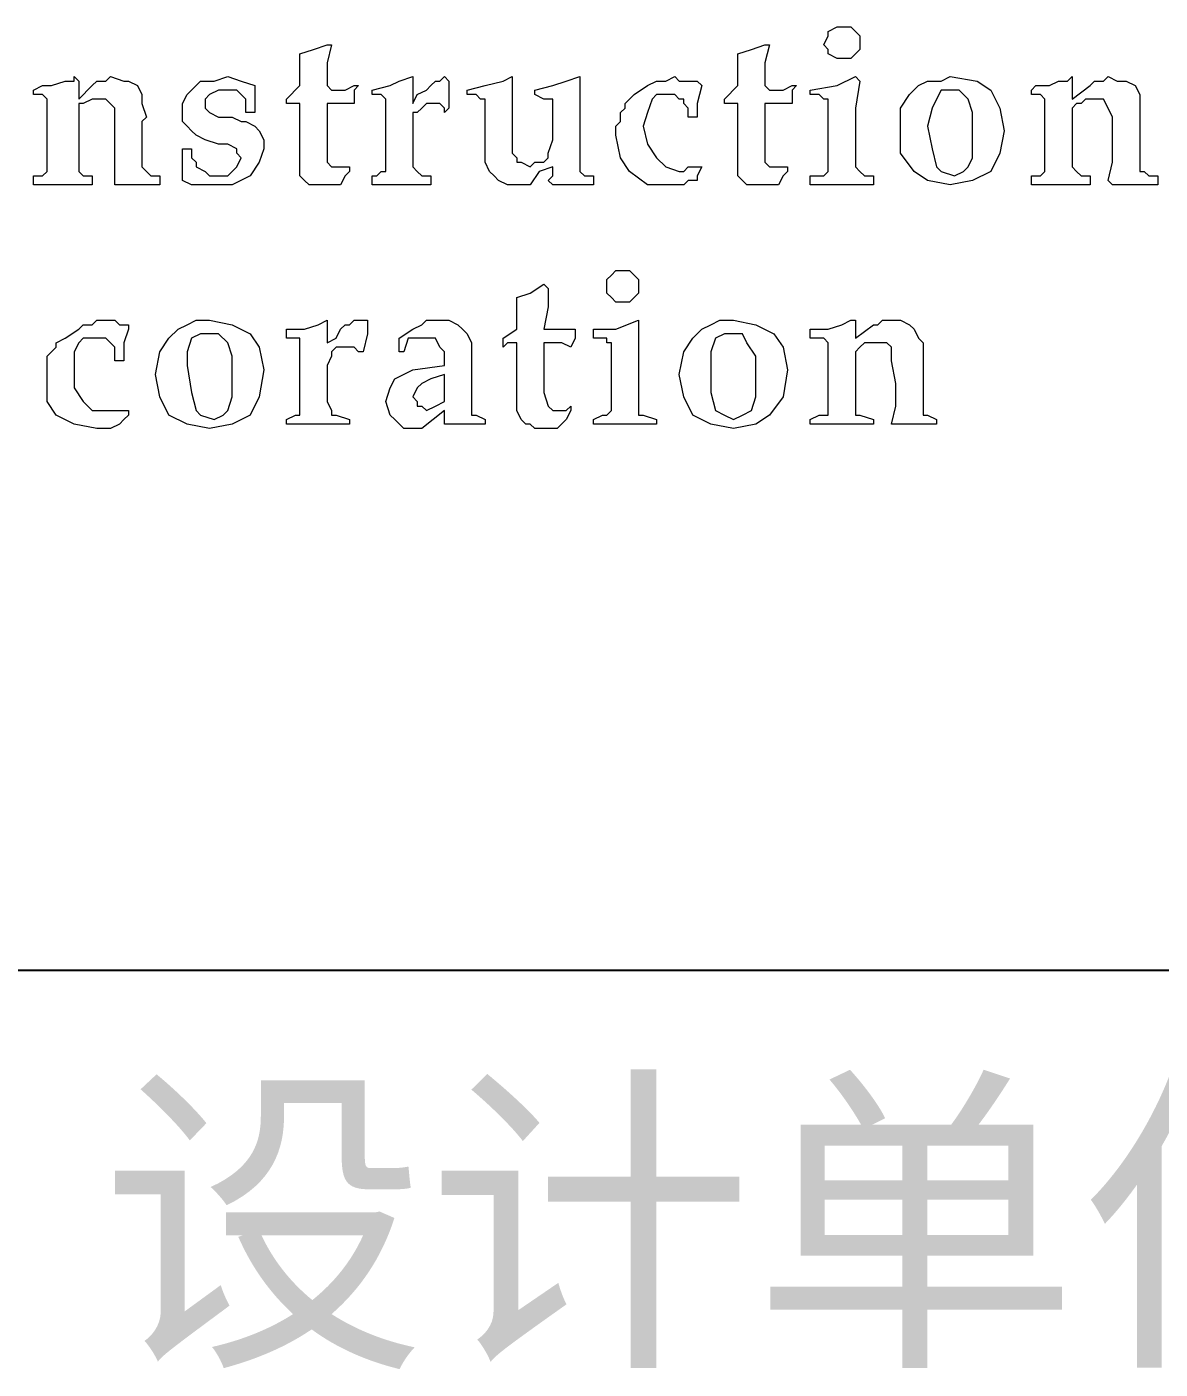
# Model space of a CAD drawing. Header units: millimetres. Extents: x -114775 to 228300, y -175499 to 108657.
# Drawn here: x -86530 to -86103, y -57709 to -57203 of the extents above; entities that cross this region are included whole.
import ezdxf
from ezdxf.enums import TextEntityAlignment as Align

# ---------------------------------------------------------------- set-up
doc = ezdxf.new("R2010")
doc.units = ezdxf.units.MM
doc.header["$LTSCALE"] = 1000
doc.layers.get('0').update_dxf_attribs({"linetype": 'CONTINUOUS'})
doc.layers.add('W-图框', color=251, linetype='CONTINUOUS')
doc.styles.add('WORD-2', font='simhei.ttf')
doc.styles.add('WORD-3', font='')
doc.styles.add('黑体', font='simhei.ttf')
doc.styles.get('WORD-3').set_extended_font_data('SimSun')

# ---------------------------------------------------------------- blocks, each defined once
blk = doc.blocks.new('gslogo')
at = {"color": 251, "lineweight": 0}
for p, q in [((5190.96, -2064.368), (5191.064, -2064.315)), ((5191.064, -2064.315), (5191.116, -2064.315)), ((5191.116, -2064.315), (5191.221, -2064.315)), ((5191.116, -2064.315), (5191.116, -2064.315)), ((5191.221, -2064.315), (5191.273, -2064.368)), ((5190.908, -2064.524), (5190.96, -2064.42)), ((5190.96, -2064.42), (5190.96, -2064.368)), ((5191.273, -2064.368), (5191.325, -2064.42)), ((5191.325, -2064.42), (5191.325, -2064.524)), ((5184.868, -2064.628), (5185.025, -2064.576)), ((5184.868, -2064.784), (5184.868, -2064.628)), ((5185.025, -2064.576), (5185.181, -2064.524)), ((5185.181, -2064.524), (5185.233, -2064.524)), ((5185.233, -2064.524), (5185.181, -2064.732)), ((5189.919, -2064.628), (5190.075, -2064.576)), ((5189.919, -2064.784), (5189.919, -2064.628)), ((5190.075, -2064.576), (5190.231, -2064.524)), ((5190.231, -2064.524), (5190.283, -2064.524)), ((5190.283, -2064.524), (5190.231, -2064.732)), ((5190.96, -2064.576), (5190.908, -2064.524)), ((5190.96, -2064.628), (5190.96, -2064.576)), ((5191.064, -2064.68), (5190.96, -2064.628)), ((5191.273, -2064.628), (5191.221, -2064.68)), ((5191.325, -2064.576), (5191.273, -2064.628)), ((5191.325, -2064.524), (5191.325, -2064.576)), ((5184.868, -2064.992), (5184.868, -2064.784)), ((5185.181, -2064.732), (5185.181, -2064.992)), ((5189.919, -2064.992), (5189.919, -2064.784)), ((5190.231, -2064.732), (5190.231, -2064.992)), ((5191.116, -2064.68), (5191.064, -2064.68)), ((5191.221, -2064.68), (5191.116, -2064.68)), ((5182.005, -2064.992), (5182.161, -2064.94)), ((5182.161, -2064.94), (5182.265, -2064.94)), ((5182.265, -2064.94), (5182.265, -2064.888)), ((5182.265, -2064.888), (5182.317, -2064.94)), ((5182.317, -2064.94), (5182.317, -2064.94)), ((5182.317, -2064.94), (5182.317, -2064.94)), ((5182.317, -2064.94), (5182.317, -2064.992)), ((5182.473, -2064.992), (5182.525, -2064.94)), ((5182.525, -2064.94), (5182.577, -2064.94)), ((5182.577, -2064.94), (5182.63, -2064.94)), ((5182.63, -2064.94), (5182.682, -2064.888)), ((5182.682, -2064.888), (5182.838, -2064.94)), ((5182.838, -2064.94), (5182.89, -2064.94)), ((5182.89, -2064.94), (5182.994, -2064.992)), ((5183.619, -2065.044), (5183.723, -2064.94)), ((5183.723, -2064.94), (5183.879, -2064.94)), ((5183.879, -2064.94), (5184.035, -2064.888)), ((5184.035, -2064.888), (5184.192, -2064.94)), ((5184.192, -2064.94), (5184.348, -2064.992)), ((5185.91, -2064.992), (5186.014, -2064.94)), ((5186.014, -2064.94), (5186.17, -2064.888)), ((5186.17, -2064.888), (5186.17, -2064.94)), ((5186.17, -2064.94), (5186.17, -2064.94)), ((5186.17, -2064.94), (5186.17, -2064.94)), ((5186.17, -2064.94), (5186.17, -2065.044)), ((5186.378, -2064.992), (5186.43, -2064.94)), ((5186.43, -2064.94), (5186.482, -2064.94)), ((5186.482, -2064.94), (5186.535, -2064.888)), ((5186.535, -2064.888), (5186.587, -2064.94)), ((5186.587, -2064.94), (5186.587, -2064.94)), ((5186.587, -2064.94), (5186.587, -2065.096)), ((5187.003, -2064.992), (5187.211, -2064.94)), ((5187.211, -2064.94), (5187.316, -2064.888)), ((5187.316, -2064.888), (5187.316, -2064.888)), ((5187.316, -2064.888), (5187.316, -2064.94)), ((5187.316, -2064.94), (5187.316, -2064.992)), ((5187.784, -2064.992), (5187.94, -2064.94)), ((5187.94, -2064.94), (5188.097, -2064.888)), ((5188.097, -2064.888), (5188.097, -2064.888)), ((5188.097, -2064.888), (5188.097, -2064.94)), ((5188.097, -2064.94), (5188.097, -2064.94)), ((5188.097, -2064.94), (5188.097, -2065.253)), ((5188.878, -2064.992), (5188.982, -2064.94)), ((5188.982, -2064.94), (5189.034, -2064.94)), ((5189.034, -2064.94), (5189.086, -2064.94)), ((5189.086, -2064.94), (5189.19, -2064.888)), ((5189.19, -2064.888), (5189.242, -2064.94)), ((5189.242, -2064.94), (5189.346, -2064.94)), ((5189.346, -2064.94), (5189.398, -2064.94)), ((5189.398, -2064.94), (5189.45, -2064.94)), ((5189.45, -2064.94), (5189.502, -2064.992)), ((5191.064, -2064.992), (5191.273, -2064.888)), ((5191.273, -2064.888), (5191.325, -2064.94)), ((5191.325, -2064.94), (5191.273, -2065.253)), ((5192.002, -2064.992), (5192.106, -2064.94)), ((5192.106, -2064.94), (5192.262, -2064.94)), ((5192.262, -2064.94), (5192.366, -2064.888)), ((5192.366, -2064.888), (5192.678, -2064.94)), ((5192.678, -2064.94), (5192.835, -2065.044)), ((5193.512, -2064.992), (5193.616, -2064.94)), ((5193.616, -2064.94), (5193.72, -2064.94)), ((5193.72, -2064.94), (5193.772, -2064.888)), ((5193.772, -2064.888), (5193.772, -2064.94)), ((5193.772, -2064.94), (5193.772, -2064.94)), ((5193.772, -2064.94), (5193.772, -2064.94)), ((5193.772, -2064.94), (5193.772, -2064.992)), ((5193.98, -2064.992), (5194.032, -2064.94)), ((5194.032, -2064.94), (5194.032, -2064.94)), ((5194.032, -2064.94), (5194.136, -2064.94)), ((5194.136, -2064.94), (5194.188, -2064.888)), ((5194.188, -2064.888), (5194.293, -2064.94)), ((5194.293, -2064.94), (5194.397, -2064.94)), ((5194.397, -2064.94), (5194.501, -2064.992)), ((5181.796, -2065.044), (5181.901, -2064.992)), ((5181.796, -2065.096), (5181.796, -2065.044)), ((5181.901, -2065.096), (5181.796, -2065.096)), ((5181.901, -2064.992), (5182.005, -2064.992)), ((5181.953, -2065.149), (5181.901, -2065.096)), ((5182.317, -2064.992), (5182.317, -2065.149)), ((5182.317, -2065.149), (5182.473, -2064.992)), ((5182.994, -2064.992), (5183.046, -2065.096)), ((5183.046, -2065.096), (5183.046, -2065.201)), ((5183.515, -2065.201), (5183.567, -2065.096)), ((5183.567, -2065.096), (5183.619, -2065.044)), ((5183.827, -2065.096), (5183.775, -2065.149)), ((5183.931, -2065.044), (5183.827, -2065.096)), ((5183.983, -2065.044), (5183.931, -2065.044)), ((5184.087, -2065.044), (5183.983, -2065.044)), ((5184.139, -2065.044), (5184.087, -2065.044)), ((5184.192, -2065.096), (5184.139, -2065.044)), ((5184.244, -2065.149), (5184.192, -2065.096)), ((5184.348, -2064.992), (5184.348, -2065.096)), ((5184.348, -2065.096), (5184.348, -2065.305)), ((5184.712, -2065.149), (5184.868, -2064.992)), ((5185.181, -2064.992), (5185.233, -2065.044)), ((5185.233, -2065.044), (5185.285, -2065.044)), ((5185.285, -2065.044), (5185.389, -2065.044)), ((5185.389, -2065.044), (5185.493, -2064.992)), ((5185.493, -2064.992), (5185.545, -2064.992)), ((5185.545, -2064.992), (5185.493, -2065.044)), ((5185.493, -2065.044), (5185.493, -2065.149)), ((5185.701, -2065.044), (5185.91, -2064.992)), ((5185.701, -2065.096), (5185.701, -2065.044)), ((5185.806, -2065.096), (5185.701, -2065.096)), ((5185.858, -2065.149), (5185.806, -2065.096)), ((5186.17, -2065.044), (5186.17, -2065.201)), ((5186.17, -2065.201), (5186.222, -2065.096)), ((5186.222, -2065.096), (5186.326, -2065.044)), ((5186.326, -2065.044), (5186.378, -2064.992)), ((5186.587, -2065.096), (5186.587, -2065.253)), ((5186.795, -2065.044), (5187.003, -2064.992)), ((5186.795, -2065.096), (5186.795, -2065.044)), ((5186.899, -2065.096), (5186.795, -2065.096)), ((5186.795, -2065.096), (5186.795, -2065.096)), ((5186.951, -2065.149), (5186.899, -2065.096)), ((5187.316, -2064.992), (5187.316, -2065.305)), ((5187.576, -2065.044), (5187.784, -2064.992)), ((5187.576, -2065.096), (5187.576, -2065.044)), ((5187.68, -2065.149), (5187.576, -2065.096)), ((5188.669, -2065.149), (5188.721, -2065.096)), ((5188.721, -2065.096), (5188.878, -2064.992)), ((5188.982, -2065.096), (5188.93, -2065.149)), ((5189.086, -2065.096), (5188.982, -2065.096)), ((5189.19, -2065.096), (5189.086, -2065.096)), ((5189.242, -2065.149), (5189.19, -2065.096)), ((5189.502, -2064.992), (5189.45, -2065.201)), ((5189.763, -2065.149), (5189.919, -2064.992)), ((5190.231, -2064.992), (5190.283, -2065.044)), ((5190.283, -2065.044), (5190.335, -2065.044)), ((5190.335, -2065.044), (5190.44, -2065.044)), ((5190.44, -2065.044), (5190.544, -2064.992)), ((5190.544, -2064.992), (5190.596, -2064.992)), ((5190.596, -2064.992), (5190.544, -2065.044)), ((5190.544, -2065.044), (5190.544, -2065.149)), ((5190.752, -2065.044), (5191.064, -2064.992)), ((5190.752, -2065.096), (5190.752, -2065.044)), ((5190.856, -2065.096), (5190.752, -2065.096)), ((5190.908, -2065.149), (5190.856, -2065.096)), ((5191.793, -2065.253), (5191.897, -2065.096)), ((5191.897, -2065.096), (5192.002, -2064.992)), ((5192.262, -2065.044), (5192.21, -2065.149)), ((5192.366, -2065.044), (5192.262, -2065.044)), ((5192.47, -2065.044), (5192.366, -2065.044)), ((5192.574, -2065.149), (5192.47, -2065.044)), ((5192.835, -2065.044), (5192.939, -2065.253)), ((5193.303, -2065.044), (5193.355, -2064.992)), ((5193.303, -2065.096), (5193.303, -2065.044)), ((5193.407, -2065.096), (5193.303, -2065.096)), ((5193.355, -2064.992), (5193.512, -2064.992)), ((5193.459, -2065.149), (5193.407, -2065.096)), ((5193.772, -2064.992), (5193.772, -2065.149)), ((5193.772, -2065.149), (5193.98, -2064.992)), ((5194.501, -2064.992), (5194.553, -2065.096)), ((5194.553, -2065.096), (5194.553, -2065.201)), ((5181.953, -2065.201), (5181.953, -2065.149)), ((5181.953, -2065.149), (5181.953, -2065.149)), ((5181.953, -2065.149), (5181.953, -2065.149)), ((5181.953, -2065.149), (5181.953, -2065.149)), ((5181.953, -2065.357), (5181.953, -2065.201)), ((5182.369, -2065.201), (5182.317, -2065.201)), ((5182.317, -2065.201), (5182.317, -2065.253)), ((5182.317, -2065.253), (5182.317, -2065.305)), ((5182.473, -2065.149), (5182.369, -2065.201)), ((5182.525, -2065.149), (5182.473, -2065.149)), ((5182.63, -2065.149), (5182.525, -2065.149)), ((5182.734, -2065.253), (5182.63, -2065.149)), ((5182.734, -2065.357), (5182.734, -2065.253)), ((5183.046, -2065.201), (5183.098, -2065.357)), ((5183.515, -2065.305), (5183.515, -2065.201)), ((5183.775, -2065.149), (5183.775, -2065.201)), ((5183.775, -2065.201), (5183.775, -2065.253)), ((5183.775, -2065.253), (5183.827, -2065.305)), ((5184.244, -2065.201), (5184.244, -2065.149)), ((5184.244, -2065.305), (5184.244, -2065.201)), ((5184.712, -2065.201), (5184.712, -2065.149)), ((5184.712, -2065.149), (5184.712, -2065.149)), ((5184.764, -2065.201), (5184.712, -2065.201)), ((5184.816, -2065.201), (5184.764, -2065.201)), ((5184.868, -2065.201), (5184.816, -2065.201)), ((5184.868, -2065.357), (5184.868, -2065.201)), ((5185.233, -2065.201), (5185.181, -2065.201)), ((5185.181, -2065.201), (5185.181, -2065.305)), ((5185.285, -2065.201), (5185.233, -2065.201)), ((5185.337, -2065.201), (5185.285, -2065.201)), ((5185.493, -2065.201), (5185.337, -2065.201)), ((5185.493, -2065.149), (5185.493, -2065.201)), ((5185.858, -2065.201), (5185.858, -2065.149)), ((5185.858, -2065.149), (5185.858, -2065.149)), ((5185.858, -2065.305), (5185.858, -2065.201)), ((5186.274, -2065.253), (5186.222, -2065.305)), ((5186.326, -2065.201), (5186.274, -2065.253)), ((5186.378, -2065.201), (5186.326, -2065.201)), ((5186.43, -2065.201), (5186.378, -2065.201)), ((5186.482, -2065.201), (5186.43, -2065.201)), ((5186.535, -2065.253), (5186.482, -2065.201)), ((5186.587, -2065.253), (5186.535, -2065.305)), ((5186.535, -2065.305), (5186.535, -2065.253)), ((5187.003, -2065.149), (5186.951, -2065.149)), ((5187.003, -2065.253), (5187.003, -2065.149)), ((5187.003, -2065.149), (5187.003, -2065.149)), ((5187.003, -2065.461), (5187.003, -2065.253)), ((5187.732, -2065.149), (5187.68, -2065.149)), ((5187.784, -2065.149), (5187.732, -2065.149)), ((5187.732, -2065.149), (5187.732, -2065.149)), ((5187.784, -2065.253), (5187.784, -2065.149)), ((5187.784, -2065.409), (5187.784, -2065.253)), ((5188.097, -2065.253), (5188.097, -2065.773)), ((5188.565, -2065.305), (5188.617, -2065.253)), ((5188.617, -2065.201), (5188.669, -2065.149)), ((5188.617, -2065.253), (5188.617, -2065.201)), ((5188.93, -2065.149), (5188.878, -2065.305)), ((5189.294, -2065.149), (5189.242, -2065.149)), ((5189.294, -2065.201), (5189.294, -2065.149)), ((5189.346, -2065.253), (5189.294, -2065.201)), ((5189.346, -2065.357), (5189.346, -2065.253)), ((5189.45, -2065.201), (5189.45, -2065.357)), ((5189.763, -2065.201), (5189.763, -2065.149)), ((5189.763, -2065.149), (5189.763, -2065.149)), ((5189.815, -2065.201), (5189.763, -2065.201)), ((5189.867, -2065.201), (5189.815, -2065.201)), ((5189.919, -2065.201), (5189.867, -2065.201)), ((5189.919, -2065.357), (5189.919, -2065.201)), ((5190.283, -2065.201), (5190.231, -2065.201)), ((5190.231, -2065.201), (5190.231, -2065.305)), ((5190.335, -2065.201), (5190.283, -2065.201)), ((5190.387, -2065.201), (5190.335, -2065.201)), ((5190.544, -2065.201), (5190.387, -2065.201)), ((5190.544, -2065.149), (5190.544, -2065.201)), ((5190.96, -2065.149), (5190.908, -2065.149)), ((5190.96, -2065.253), (5190.96, -2065.149)), ((5190.96, -2065.149), (5190.96, -2065.149)), ((5190.96, -2065.357), (5190.96, -2065.253)), ((5191.273, -2065.253), (5191.273, -2065.617)), ((5191.793, -2065.513), (5191.793, -2065.253)), ((5192.158, -2065.253), (5192.106, -2065.461)), ((5192.21, -2065.149), (5192.158, -2065.253)), ((5192.626, -2065.305), (5192.574, -2065.149)), ((5192.939, -2065.253), (5192.991, -2065.513)), ((5193.459, -2065.201), (5193.459, -2065.149)), ((5193.459, -2065.149), (5193.459, -2065.149)), ((5193.459, -2065.149), (5193.459, -2065.149)), ((5193.459, -2065.149), (5193.459, -2065.149)), ((5193.459, -2065.357), (5193.459, -2065.201)), ((5193.824, -2065.201), (5193.772, -2065.253)), ((5193.772, -2065.253), (5193.772, -2065.305)), ((5193.876, -2065.201), (5193.824, -2065.201)), ((5193.928, -2065.149), (5193.876, -2065.201)), ((5194.032, -2065.149), (5193.928, -2065.149)), ((5194.136, -2065.149), (5194.032, -2065.149)), ((5194.188, -2065.253), (5194.136, -2065.149)), ((5194.24, -2065.357), (5194.188, -2065.253)), ((5194.553, -2065.201), (5194.553, -2065.357)), ((5181.953, -2065.513), (5181.953, -2065.357)), ((5182.317, -2065.305), (5182.317, -2065.409)), ((5182.317, -2065.409), (5182.317, -2065.773)), ((5182.734, -2065.617), (5182.734, -2065.357)), ((5183.098, -2065.357), (5183.046, -2065.409)), ((5183.046, -2065.409), (5183.046, -2065.513)), ((5183.515, -2065.409), (5183.515, -2065.305)), ((5183.567, -2065.461), (5183.515, -2065.409)), ((5183.827, -2065.305), (5183.931, -2065.357)), ((5183.931, -2065.357), (5184.087, -2065.357)), ((5184.087, -2065.357), (5184.192, -2065.409)), ((5184.192, -2065.409), (5184.244, -2065.409)), ((5184.348, -2065.305), (5184.244, -2065.305)), ((5184.244, -2065.409), (5184.348, -2065.461)), ((5184.868, -2065.513), (5184.868, -2065.357)), ((5185.181, -2065.305), (5185.181, -2065.409)), ((5185.181, -2065.409), (5185.181, -2065.721)), ((5185.858, -2065.513), (5185.858, -2065.305)), ((5186.222, -2065.305), (5186.17, -2065.305)), ((5186.17, -2065.305), (5186.17, -2065.409)), ((5186.17, -2065.409), (5186.17, -2065.565)), ((5187.316, -2065.305), (5187.316, -2065.565)), ((5187.784, -2065.617), (5187.784, -2065.409)), ((5188.513, -2065.461), (5188.565, -2065.409)), ((5188.565, -2065.409), (5188.565, -2065.305)), ((5188.878, -2065.305), (5188.825, -2065.461)), ((5189.45, -2065.357), (5189.346, -2065.357)), ((5189.45, -2065.357), (5189.45, -2065.357)), ((5189.919, -2065.513), (5189.919, -2065.357)), ((5190.231, -2065.305), (5190.231, -2065.409)), ((5190.231, -2065.409), (5190.231, -2065.721)), ((5190.96, -2065.461), (5190.96, -2065.357)), ((5192.626, -2065.617), (5192.626, -2065.305)), ((5193.459, -2065.513), (5193.459, -2065.357)), ((5193.772, -2065.305), (5193.772, -2065.409)), ((5193.772, -2065.409), (5193.772, -2065.773)), ((5194.24, -2065.617), (5194.24, -2065.357)), ((5194.553, -2065.357), (5194.553, -2065.409)), ((5194.553, -2065.409), (5194.553, -2065.513)), ((5181.953, -2065.773), (5181.953, -2065.513)), ((5183.046, -2065.513), (5183.046, -2065.721)), ((5183.619, -2065.513), (5183.567, -2065.461)), ((5183.671, -2065.565), (5183.619, -2065.513)), ((5183.775, -2065.617), (5183.671, -2065.565)), ((5184.348, -2065.461), (5184.4, -2065.513)), ((5184.4, -2065.513), (5184.452, -2065.617)), ((5184.868, -2065.721), (5184.868, -2065.513)), ((5185.858, -2065.669), (5185.858, -2065.513)), ((5186.17, -2065.565), (5186.17, -2065.825)), ((5187.003, -2065.513), (5187.003, -2065.461)), ((5187.003, -2065.617), (5187.003, -2065.513)), ((5187.316, -2065.565), (5187.316, -2065.721)), ((5188.513, -2065.565), (5188.513, -2065.461)), ((5188.565, -2065.825), (5188.513, -2065.565)), ((5188.825, -2065.461), (5188.878, -2065.669)), ((5189.919, -2065.721), (5189.919, -2065.513)), ((5190.96, -2065.565), (5190.96, -2065.461)), ((5190.96, -2065.825), (5190.96, -2065.565)), ((5191.793, -2065.773), (5191.793, -2065.513)), ((5191.793, -2065.513), (5191.793, -2065.513)), ((5192.106, -2065.461), (5192.158, -2065.721)), ((5192.106, -2065.461), (5192.106, -2065.461)), ((5192.991, -2065.513), (5192.939, -2065.773)), ((5193.459, -2065.773), (5193.459, -2065.513)), ((5194.553, -2065.513), (5194.553, -2065.721)), ((5182.734, -2065.877), (5182.734, -2065.617)), ((5183.046, -2065.721), (5183.046, -2065.877)), ((5183.515, -2065.93), (5183.515, -2065.721)), ((5183.515, -2065.721), (5183.619, -2065.721)), ((5183.619, -2065.721), (5183.619, -2065.825)), ((5183.619, -2065.721), (5183.619, -2065.721)), ((5183.931, -2065.669), (5183.775, -2065.617)), ((5184.035, -2065.669), (5183.931, -2065.669)), ((5184.139, -2065.721), (5184.035, -2065.669)), ((5184.139, -2065.773), (5184.139, -2065.721)), ((5184.452, -2065.721), (5184.4, -2065.877)), ((5184.452, -2065.617), (5184.452, -2065.721)), ((5184.868, -2065.825), (5184.868, -2065.721)), ((5185.181, -2065.721), (5185.181, -2065.877)), ((5185.858, -2065.825), (5185.858, -2065.669)), ((5187.003, -2065.773), (5187.003, -2065.617)), ((5187.316, -2065.721), (5187.316, -2065.773)), ((5187.732, -2065.773), (5187.784, -2065.617)), ((5188.878, -2065.669), (5188.982, -2065.825)), ((5189.919, -2065.825), (5189.919, -2065.721)), ((5190.231, -2065.721), (5190.231, -2065.877)), ((5191.273, -2065.617), (5191.273, -2065.825)), ((5192.158, -2065.721), (5192.21, -2065.93)), ((5192.626, -2065.825), (5192.626, -2065.617)), ((5194.24, -2065.877), (5194.24, -2065.617)), ((5194.553, -2065.721), (5194.553, -2065.877)), ((5181.953, -2065.93), (5181.953, -2065.773)), ((5182.317, -2065.773), (5182.317, -2065.93)), ((5182.734, -2066.086), (5182.734, -2065.877)), ((5183.046, -2065.877), (5183.046, -2065.93)), ((5183.619, -2065.825), (5183.671, -2065.877)), ((5183.671, -2065.877), (5183.671, -2065.93)), ((5184.192, -2065.825), (5184.139, -2065.773)), ((5184.139, -2065.93), (5184.192, -2065.825)), ((5184.4, -2065.877), (5184.296, -2066.034)), ((5184.868, -2065.93), (5184.868, -2065.825)), ((5185.181, -2065.877), (5185.233, -2065.93)), ((5185.858, -2065.93), (5185.858, -2065.825)), ((5186.17, -2065.825), (5186.17, -2065.93)), ((5187.003, -2065.877), (5187.003, -2065.773)), ((5187.055, -2065.982), (5187.003, -2065.877)), ((5187.316, -2065.773), (5187.368, -2065.825)), ((5187.368, -2065.825), (5187.368, -2065.877)), ((5187.368, -2065.877), (5187.42, -2065.877)), ((5187.42, -2065.877), (5187.524, -2065.93)), ((5187.524, -2065.93), (5187.576, -2065.877)), ((5187.576, -2065.877), (5187.68, -2065.877)), ((5187.68, -2065.877), (5187.732, -2065.825)), ((5187.732, -2065.825), (5187.732, -2065.773)), ((5188.097, -2065.773), (5188.097, -2065.877)), ((5188.097, -2065.877), (5188.097, -2065.982)), ((5188.669, -2065.982), (5188.565, -2065.825)), ((5188.982, -2065.825), (5189.086, -2065.93)), ((5189.919, -2065.93), (5189.919, -2065.825)), ((5190.231, -2065.877), (5190.283, -2065.93)), ((5190.96, -2065.93), (5190.96, -2065.825)), ((5191.273, -2065.825), (5191.273, -2065.93)), ((5191.95, -2065.982), (5191.793, -2065.773)), ((5192.574, -2065.93), (5192.626, -2065.825)), ((5192.939, -2065.773), (5192.835, -2065.982)), ((5193.459, -2065.93), (5193.459, -2065.773)), ((5193.772, -2065.773), (5193.772, -2065.93)), ((5194.188, -2066.086), (5194.24, -2065.877)), ((5194.553, -2065.877), (5194.553, -2065.93)), ((5181.796, -2066.138), (5181.796, -2066.034)), ((5181.796, -2066.034), (5181.901, -2066.034)), ((5181.901, -2066.034), (5181.953, -2065.982)), ((5181.953, -2065.982), (5181.953, -2065.93)), ((5181.953, -2065.982), (5181.953, -2065.982)), ((5182.317, -2065.93), (5182.317, -2065.982)), ((5182.317, -2065.982), (5182.317, -2065.982)), ((5182.317, -2065.982), (5182.369, -2066.034)), ((5182.369, -2066.034), (5182.473, -2066.034)), ((5182.473, -2066.034), (5182.473, -2066.138)), ((5183.046, -2065.93), (5183.098, -2065.982)), ((5183.098, -2065.982), (5183.098, -2065.982)), ((5183.098, -2065.982), (5183.098, -2065.982)), ((5183.098, -2065.982), (5183.15, -2066.034)), ((5183.15, -2066.034), (5183.254, -2066.034)), ((5183.254, -2066.034), (5183.254, -2066.138)), ((5183.515, -2066.086), (5183.515, -2065.93)), ((5183.671, -2065.93), (5183.775, -2065.982)), ((5183.775, -2065.982), (5183.827, -2066.034)), ((5183.827, -2066.034), (5183.931, -2066.034)), ((5183.931, -2066.034), (5184.035, -2066.034)), ((5184.035, -2066.034), (5184.087, -2065.982)), ((5184.087, -2065.982), (5184.139, -2065.93)), ((5184.296, -2066.034), (5184.087, -2066.138)), ((5184.868, -2066.034), (5184.868, -2065.93)), ((5184.92, -2066.086), (5184.868, -2066.034)), ((5185.233, -2065.93), (5185.337, -2065.93)), ((5185.337, -2065.93), (5185.337, -2065.93)), ((5185.337, -2065.93), (5185.389, -2065.93)), ((5185.389, -2066.034), (5185.337, -2066.138)), ((5185.389, -2065.93), (5185.389, -2065.93)), ((5185.389, -2065.93), (5185.441, -2065.93)), ((5185.441, -2065.982), (5185.389, -2066.034)), ((5185.441, -2065.93), (5185.441, -2065.982)), ((5185.701, -2066.138), (5185.701, -2066.034)), ((5185.701, -2066.034), (5185.754, -2066.034)), ((5185.754, -2066.034), (5185.806, -2065.982)), ((5185.806, -2065.982), (5185.858, -2065.982)), ((5185.858, -2065.982), (5185.858, -2065.93)), ((5185.858, -2065.982), (5185.858, -2065.982)), ((5186.17, -2065.93), (5186.222, -2065.982)), ((5186.222, -2065.982), (5186.222, -2065.982)), ((5186.222, -2065.982), (5186.274, -2066.034)), ((5186.274, -2066.034), (5186.378, -2066.034)), ((5186.378, -2066.034), (5186.378, -2066.138)), ((5187.107, -2066.034), (5187.055, -2065.982)), ((5187.159, -2066.086), (5187.107, -2066.034)), ((5187.628, -2065.982), (5187.524, -2066.138)), ((5187.784, -2065.93), (5187.628, -2065.982)), ((5187.732, -2066.086), (5187.784, -2066.034)), ((5187.784, -2066.034), (5187.784, -2065.93)), ((5188.097, -2065.982), (5188.097, -2065.982)), ((5188.097, -2065.982), (5188.097, -2065.982)), ((5188.097, -2065.982), (5188.149, -2066.034)), ((5188.149, -2066.034), (5188.253, -2066.034)), ((5188.253, -2066.034), (5188.253, -2066.138)), ((5188.878, -2066.138), (5188.669, -2065.982)), ((5189.086, -2065.93), (5189.242, -2065.982)), ((5189.242, -2065.982), (5189.294, -2065.982)), ((5189.294, -2065.982), (5189.346, -2065.93)), ((5189.346, -2065.93), (5189.398, -2065.93)), ((5189.398, -2065.93), (5189.45, -2065.93)), ((5189.45, -2065.93), (5189.502, -2065.93)), ((5189.502, -2065.93), (5189.45, -2066.034)), ((5189.45, -2066.034), (5189.45, -2066.086)), ((5189.919, -2066.034), (5189.919, -2065.93)), ((5189.971, -2066.086), (5189.919, -2066.034)), ((5190.283, -2065.93), (5190.387, -2065.93)), ((5190.387, -2065.93), (5190.387, -2065.93)), ((5190.387, -2065.93), (5190.44, -2065.93)), ((5190.44, -2066.034), (5190.387, -2066.138)), ((5190.44, -2065.93), (5190.44, -2065.93)), ((5190.44, -2065.93), (5190.492, -2065.93)), ((5190.492, -2065.982), (5190.44, -2066.034)), ((5190.492, -2065.93), (5190.492, -2065.982)), ((5190.752, -2066.138), (5190.752, -2066.034)), ((5190.752, -2066.034), (5190.908, -2066.034)), ((5190.908, -2066.034), (5190.96, -2065.982)), ((5190.96, -2065.982), (5190.96, -2065.93)), ((5190.96, -2065.982), (5190.96, -2065.982)), ((5191.273, -2065.93), (5191.325, -2065.982)), ((5191.325, -2065.982), (5191.325, -2065.982)), ((5191.325, -2065.982), (5191.377, -2066.034)), ((5191.377, -2066.034), (5191.481, -2066.034)), ((5191.481, -2066.034), (5191.481, -2066.138)), ((5192.106, -2066.086), (5191.95, -2065.982)), ((5192.21, -2065.93), (5192.262, -2065.982)), ((5192.262, -2065.982), (5192.418, -2066.034)), ((5192.418, -2066.034), (5192.522, -2065.982)), ((5192.522, -2065.982), (5192.574, -2065.93)), ((5192.835, -2065.982), (5192.626, -2066.086)), ((5193.303, -2066.138), (5193.303, -2066.034)), ((5193.303, -2066.034), (5193.407, -2066.034)), ((5193.407, -2066.034), (5193.459, -2065.982)), ((5193.459, -2065.982), (5193.459, -2065.93)), ((5193.459, -2065.982), (5193.459, -2065.982)), ((5193.772, -2065.93), (5193.824, -2065.982)), ((5193.824, -2065.982), (5193.824, -2065.982)), ((5193.824, -2065.982), (5193.876, -2066.034)), ((5193.876, -2066.034), (5193.98, -2066.034)), ((5193.98, -2066.034), (5193.98, -2066.138)), ((5194.553, -2065.93), (5194.553, -2065.982)), ((5194.553, -2065.982), (5194.605, -2065.982)), ((5194.605, -2065.982), (5194.605, -2065.982)), ((5194.605, -2065.982), (5194.657, -2066.034)), ((5194.657, -2066.034), (5194.761, -2066.034)), ((5194.761, -2066.034), (5194.761, -2066.138)), ((5182.005, -2066.138), (5181.796, -2066.138)), ((5181.796, -2066.138), (5181.796, -2066.138)), ((5182.109, -2066.138), (5182.005, -2066.138)), ((5182.265, -2066.138), (5182.109, -2066.138)), ((5182.473, -2066.138), (5182.265, -2066.138)), ((5182.734, -2066.138), (5182.734, -2066.086)), ((5182.994, -2066.138), (5182.734, -2066.138)), ((5183.098, -2066.138), (5182.994, -2066.138)), ((5183.254, -2066.138), (5183.098, -2066.138)), ((5183.619, -2066.138), (5183.515, -2066.086)), ((5183.515, -2066.086), (5183.515, -2066.086)), ((5183.723, -2066.138), (5183.619, -2066.138)), ((5183.827, -2066.138), (5183.723, -2066.138)), ((5183.879, -2066.138), (5183.827, -2066.138)), ((5184.087, -2066.138), (5183.879, -2066.138)), ((5184.973, -2066.138), (5184.92, -2066.086)), ((5185.077, -2066.138), (5184.973, -2066.138)), ((5185.181, -2066.138), (5185.077, -2066.138)), ((5185.233, -2066.138), (5185.181, -2066.138)), ((5185.181, -2066.138), (5185.181, -2066.138)), ((5185.285, -2066.138), (5185.233, -2066.138)), ((5185.337, -2066.138), (5185.285, -2066.138)), ((5185.806, -2066.138), (5185.701, -2066.138)), ((5185.701, -2066.138), (5185.701, -2066.138)), ((5185.91, -2066.138), (5185.806, -2066.138)), ((5186.014, -2066.138), (5185.91, -2066.138)), ((5186.118, -2066.138), (5186.014, -2066.138)), ((5186.274, -2066.138), (5186.118, -2066.138)), ((5186.378, -2066.138), (5186.274, -2066.138)), ((5187.263, -2066.138), (5187.159, -2066.086)), ((5187.368, -2066.138), (5187.263, -2066.138)), ((5187.472, -2066.138), (5187.368, -2066.138)), ((5187.524, -2066.138), (5187.472, -2066.138)), ((5187.784, -2066.138), (5187.732, -2066.086)), ((5187.888, -2066.138), (5187.784, -2066.138)), ((5187.992, -2066.138), (5187.888, -2066.138)), ((5188.097, -2066.138), (5187.992, -2066.138)), ((5188.253, -2066.138), (5188.097, -2066.138)), ((5189.086, -2066.138), (5188.878, -2066.138)), ((5189.19, -2066.138), (5189.086, -2066.138)), ((5189.294, -2066.138), (5189.19, -2066.138)), ((5189.346, -2066.086), (5189.294, -2066.138)), ((5189.45, -2066.086), (5189.346, -2066.086)), ((5190.023, -2066.138), (5189.971, -2066.086)), ((5190.127, -2066.138), (5190.023, -2066.138)), ((5190.231, -2066.138), (5190.127, -2066.138)), ((5190.283, -2066.138), (5190.231, -2066.138)), ((5190.231, -2066.138), (5190.231, -2066.138)), ((5190.335, -2066.138), (5190.283, -2066.138)), ((5190.387, -2066.138), (5190.335, -2066.138)), ((5191.012, -2066.138), (5190.752, -2066.138)), ((5190.752, -2066.138), (5190.752, -2066.138)), ((5191.116, -2066.138), (5191.012, -2066.138)), ((5191.273, -2066.138), (5191.116, -2066.138)), ((5191.481, -2066.138), (5191.273, -2066.138)), ((5192.366, -2066.138), (5192.106, -2066.086)), ((5192.626, -2066.086), (5192.366, -2066.138)), ((5193.512, -2066.138), (5193.303, -2066.138)), ((5193.303, -2066.138), (5193.303, -2066.138)), ((5193.616, -2066.138), (5193.512, -2066.138)), ((5193.772, -2066.138), (5193.616, -2066.138)), ((5193.98, -2066.138), (5193.772, -2066.138)), ((5194.24, -2066.138), (5194.188, -2066.086)), ((5194.501, -2066.138), (5194.24, -2066.138)), ((5194.605, -2066.138), (5194.501, -2066.138)), ((5194.761, -2066.138), (5194.605, -2066.138)), ((5188.409, -2067.231), (5188.461, -2067.179)), ((5188.409, -2067.335), (5188.409, -2067.231)), ((5188.461, -2067.179), (5188.513, -2067.127)), ((5188.513, -2067.127), (5188.617, -2067.127)), ((5188.617, -2067.127), (5188.669, -2067.127)), ((5188.617, -2067.127), (5188.617, -2067.127)), ((5188.669, -2067.127), (5188.721, -2067.179)), ((5188.721, -2067.179), (5188.773, -2067.231)), ((5188.773, -2067.231), (5188.773, -2067.335)), ((5187.368, -2067.439), (5187.524, -2067.387)), ((5187.524, -2067.387), (5187.68, -2067.283)), ((5187.68, -2067.283), (5187.732, -2067.335)), ((5187.732, -2067.335), (5187.732, -2067.544)), ((5188.409, -2067.387), (5188.409, -2067.335)), ((5188.461, -2067.439), (5188.409, -2067.387)), ((5188.773, -2067.387), (5188.721, -2067.439)), ((5188.773, -2067.335), (5188.773, -2067.387)), ((5187.368, -2067.596), (5187.368, -2067.439)), ((5187.732, -2067.544), (5187.68, -2067.804)), ((5188.513, -2067.492), (5188.461, -2067.439)), ((5188.617, -2067.492), (5188.513, -2067.492)), ((5188.669, -2067.492), (5188.617, -2067.492)), ((5188.721, -2067.439), (5188.669, -2067.492)), ((5182.473, -2067.752), (5182.525, -2067.7)), ((5182.525, -2067.7), (5182.577, -2067.7)), ((5182.577, -2067.7), (5182.682, -2067.7)), ((5182.682, -2067.7), (5182.734, -2067.7)), ((5182.734, -2067.7), (5182.786, -2067.752)), ((5183.567, -2067.752), (5183.671, -2067.7)), ((5183.671, -2067.7), (5183.827, -2067.7)), ((5183.827, -2067.7), (5184.087, -2067.752)), ((5185.077, -2067.752), (5185.181, -2067.7)), ((5185.181, -2067.7), (5185.181, -2067.7)), ((5185.181, -2067.7), (5185.181, -2067.752)), ((5185.441, -2067.752), (5185.493, -2067.7)), ((5185.493, -2067.7), (5185.545, -2067.7)), ((5185.545, -2067.7), (5185.597, -2067.7)), ((5185.597, -2067.7), (5185.649, -2067.7)), ((5185.649, -2067.7), (5185.649, -2067.856)), ((5186.274, -2067.752), (5186.326, -2067.7)), ((5186.326, -2067.7), (5186.43, -2067.7)), ((5186.43, -2067.7), (5186.587, -2067.7)), ((5186.587, -2067.7), (5186.691, -2067.752)), ((5187.368, -2067.804), (5187.368, -2067.596)), ((5188.513, -2067.804), (5188.773, -2067.7)), ((5188.773, -2067.7), (5188.773, -2067.752)), ((5189.606, -2067.752), (5189.711, -2067.7)), ((5189.711, -2067.7), (5189.867, -2067.7)), ((5189.867, -2067.7), (5190.127, -2067.752)), ((5191.116, -2067.752), (5191.221, -2067.7)), ((5191.221, -2067.7), (5191.273, -2067.7)), ((5191.273, -2067.7), (5191.273, -2067.7)), ((5191.273, -2067.7), (5191.273, -2067.752)), ((5191.533, -2067.752), (5191.585, -2067.7)), ((5191.585, -2067.7), (5191.689, -2067.7)), ((5191.689, -2067.7), (5191.793, -2067.7)), ((5191.793, -2067.7), (5191.897, -2067.752)), ((5182.161, -2067.908), (5182.317, -2067.804)), ((5182.317, -2067.804), (5182.369, -2067.752)), ((5182.369, -2067.752), (5182.473, -2067.752)), ((5182.786, -2067.752), (5182.89, -2067.752)), ((5182.89, -2067.804), (5182.838, -2067.96)), ((5182.89, -2067.752), (5182.89, -2067.804)), ((5183.358, -2067.908), (5183.463, -2067.804)), ((5183.463, -2067.804), (5183.567, -2067.752)), ((5183.723, -2067.856), (5183.619, -2067.908)), ((5183.827, -2067.856), (5183.723, -2067.856)), ((5183.931, -2067.856), (5183.827, -2067.856)), ((5184.035, -2067.96), (5183.931, -2067.856)), ((5184.087, -2067.752), (5184.296, -2067.856)), ((5184.296, -2067.856), (5184.4, -2068.012)), ((5184.712, -2067.908), (5184.712, -2067.804)), ((5184.712, -2067.804), (5184.92, -2067.804)), ((5184.92, -2067.804), (5185.077, -2067.752)), ((5185.181, -2067.752), (5185.181, -2067.752)), ((5185.181, -2067.752), (5185.181, -2067.856)), ((5185.181, -2067.856), (5185.181, -2067.96)), ((5185.285, -2067.908), (5185.337, -2067.804)), ((5185.337, -2067.804), (5185.389, -2067.752)), ((5185.389, -2067.752), (5185.441, -2067.752)), ((5185.649, -2067.856), (5185.597, -2068.064)), ((5186.014, -2067.908), (5186.17, -2067.804)), ((5186.17, -2067.804), (5186.274, -2067.752)), ((5186.691, -2067.752), (5186.743, -2067.804)), ((5186.743, -2067.804), (5186.795, -2067.856)), ((5186.795, -2067.856), (5186.847, -2067.96)), ((5187.211, -2067.908), (5187.368, -2067.804)), ((5187.68, -2067.804), (5187.732, -2067.804)), ((5187.732, -2067.804), (5187.836, -2067.804)), ((5187.836, -2067.804), (5187.94, -2067.804)), ((5187.94, -2067.804), (5188.044, -2067.804)), ((5188.044, -2067.804), (5188.044, -2067.804)), ((5188.044, -2067.804), (5188.044, -2067.856)), ((5188.044, -2067.856), (5188.044, -2067.908)), ((5188.253, -2067.908), (5188.253, -2067.804)), ((5188.253, -2067.804), (5188.513, -2067.804)), ((5188.773, -2067.752), (5188.773, -2068.012)), ((5189.398, -2067.908), (5189.502, -2067.804)), ((5189.502, -2067.804), (5189.606, -2067.752)), ((5189.763, -2067.856), (5189.659, -2067.908)), ((5189.867, -2067.856), (5189.763, -2067.856)), ((5189.971, -2067.856), (5189.867, -2067.856)), ((5190.023, -2067.96), (5189.971, -2067.856)), ((5190.127, -2067.752), (5190.335, -2067.856)), ((5190.335, -2067.856), (5190.44, -2068.012)), ((5190.752, -2067.908), (5190.752, -2067.804)), ((5190.752, -2067.804), (5190.856, -2067.804)), ((5190.856, -2067.804), (5190.96, -2067.804)), ((5190.96, -2067.804), (5191.116, -2067.752)), ((5191.273, -2067.752), (5191.273, -2067.752)), ((5191.273, -2067.752), (5191.273, -2067.804)), ((5191.273, -2067.908), (5191.481, -2067.752)), ((5191.273, -2067.804), (5191.273, -2067.908)), ((5191.481, -2067.752), (5191.481, -2067.752)), ((5191.481, -2067.752), (5191.533, -2067.752)), ((5191.897, -2067.752), (5191.95, -2067.804)), ((5191.95, -2067.804), (5192.002, -2067.908)), ((5182.005, -2068.064), (5182.057, -2068.012)), ((5182.057, -2067.96), (5182.161, -2067.908)), ((5182.057, -2068.012), (5182.057, -2067.96)), ((5182.317, -2067.96), (5182.265, -2068.064)), ((5182.369, -2067.908), (5182.317, -2067.96)), ((5182.525, -2067.908), (5182.369, -2067.908)), ((5182.577, -2067.908), (5182.525, -2067.908)), ((5182.63, -2067.908), (5182.577, -2067.908)), ((5182.682, -2067.96), (5182.63, -2067.908)), ((5182.734, -2068.012), (5182.682, -2067.96)), ((5182.734, -2068.064), (5182.734, -2068.012)), ((5182.838, -2067.96), (5182.838, -2068.168)), ((5183.254, -2068.064), (5183.358, -2067.908)), ((5183.619, -2067.908), (5183.567, -2068.064)), ((5184.087, -2068.116), (5184.035, -2067.96)), ((5184.4, -2068.012), (5184.452, -2068.273)), ((5184.816, -2067.908), (5184.712, -2067.908)), ((5184.868, -2067.908), (5184.816, -2067.908)), ((5184.868, -2067.96), (5184.868, -2067.908)), ((5184.868, -2068.064), (5184.868, -2067.96)), ((5184.868, -2067.96), (5184.868, -2067.96)), ((5185.181, -2067.96), (5185.285, -2067.908)), ((5185.285, -2068.012), (5185.233, -2068.064)), ((5185.337, -2068.012), (5185.285, -2068.012)), ((5185.389, -2068.012), (5185.337, -2068.012)), ((5185.441, -2068.012), (5185.389, -2068.012)), ((5185.493, -2068.012), (5185.441, -2068.012)), ((5185.545, -2068.064), (5185.493, -2068.012)), ((5186.014, -2068.012), (5186.014, -2067.908)), ((5186.014, -2067.908), (5186.014, -2067.908)), ((5186.014, -2068.064), (5186.014, -2068.012)), ((5186.118, -2067.908), (5186.066, -2068.064)), ((5186.17, -2067.908), (5186.118, -2067.908)), ((5186.222, -2067.908), (5186.17, -2067.908)), ((5186.274, -2067.908), (5186.222, -2067.908)), ((5186.222, -2067.908), (5186.222, -2067.908)), ((5186.43, -2067.908), (5186.274, -2067.908)), ((5186.482, -2068.012), (5186.43, -2067.908)), ((5186.535, -2068.064), (5186.482, -2068.012)), ((5186.847, -2067.96), (5186.847, -2068.116)), ((5187.211, -2068.012), (5187.211, -2067.908)), ((5187.211, -2067.908), (5187.211, -2067.908)), ((5187.263, -2067.96), (5187.211, -2068.012)), ((5187.316, -2067.96), (5187.263, -2067.96)), ((5187.368, -2067.96), (5187.316, -2067.96)), ((5187.368, -2068.116), (5187.368, -2067.96)), ((5187.732, -2067.96), (5187.68, -2067.96)), ((5187.68, -2067.96), (5187.68, -2068.116)), ((5187.784, -2067.96), (5187.732, -2067.96)), ((5187.888, -2067.96), (5187.784, -2067.96)), ((5187.992, -2068.012), (5187.888, -2067.96)), ((5188.044, -2067.908), (5187.992, -2068.012)), ((5188.357, -2067.908), (5188.253, -2067.908)), ((5188.409, -2067.908), (5188.357, -2067.908)), ((5188.409, -2067.96), (5188.409, -2067.908)), ((5188.461, -2067.96), (5188.409, -2067.96)), ((5188.461, -2068.012), (5188.461, -2067.96)), ((5188.461, -2068.168), (5188.461, -2068.012)), ((5188.773, -2068.012), (5188.773, -2068.429)), ((5189.294, -2068.064), (5189.398, -2067.908)), ((5189.659, -2067.908), (5189.606, -2068.064)), ((5190.127, -2068.116), (5190.023, -2067.96)), ((5190.44, -2068.012), (5190.492, -2068.273)), ((5190.856, -2067.908), (5190.752, -2067.908)), ((5190.908, -2067.908), (5190.856, -2067.908)), ((5190.96, -2067.96), (5190.908, -2067.908)), ((5190.908, -2067.908), (5190.908, -2067.908)), ((5190.96, -2068.012), (5190.96, -2067.96)), ((5190.96, -2067.96), (5190.96, -2067.96)), ((5190.96, -2068.168), (5190.96, -2068.012)), ((5191.325, -2068.012), (5191.273, -2068.064)), ((5191.377, -2067.96), (5191.325, -2068.012)), ((5191.429, -2067.96), (5191.377, -2067.96)), ((5191.481, -2067.96), (5191.429, -2067.96)), ((5191.637, -2067.96), (5191.481, -2067.96)), ((5191.689, -2068.012), (5191.637, -2067.96)), ((5191.689, -2068.168), (5191.689, -2068.012)), ((5192.002, -2067.908), (5192.054, -2067.96)), ((5192.054, -2067.96), (5192.054, -2068.116)), ((5181.953, -2068.116), (5182.005, -2068.064)), ((5181.953, -2068.168), (5181.953, -2068.116)), ((5181.953, -2068.273), (5181.953, -2068.168)), ((5182.265, -2068.064), (5182.265, -2068.22)), ((5182.734, -2068.168), (5182.734, -2068.064)), ((5182.838, -2068.168), (5182.734, -2068.168)), ((5182.838, -2068.168), (5182.838, -2068.168)), ((5183.202, -2068.325), (5183.254, -2068.064)), ((5183.567, -2068.064), (5183.567, -2068.22)), ((5184.087, -2068.377), (5184.087, -2068.116)), ((5184.868, -2068.325), (5184.868, -2068.064)), ((5185.233, -2068.116), (5185.181, -2068.22)), ((5185.233, -2068.064), (5185.233, -2068.116)), ((5185.597, -2068.064), (5185.545, -2068.064)), ((5185.545, -2068.064), (5185.545, -2068.064)), ((5186.066, -2068.064), (5186.014, -2068.064)), ((5186.535, -2068.22), (5186.535, -2068.064)), ((5186.847, -2068.116), (5186.847, -2068.168)), ((5186.847, -2068.168), (5186.847, -2068.325)), ((5187.368, -2068.325), (5187.368, -2068.116)), ((5187.68, -2068.116), (5187.68, -2068.22)), ((5188.461, -2068.273), (5188.461, -2068.168)), ((5189.242, -2068.325), (5189.294, -2068.064)), ((5189.606, -2068.064), (5189.606, -2068.22)), ((5190.127, -2068.377), (5190.127, -2068.116)), ((5190.96, -2068.273), (5190.96, -2068.168)), ((5191.273, -2068.064), (5191.273, -2068.116)), ((5191.273, -2068.116), (5191.273, -2068.22)), ((5191.741, -2068.429), (5191.689, -2068.168)), ((5192.054, -2068.116), (5192.054, -2068.22)), ((5181.953, -2068.377), (5181.953, -2068.273)), ((5182.265, -2068.22), (5182.265, -2068.481)), ((5183.254, -2068.585), (5183.202, -2068.325)), ((5183.202, -2068.325), (5183.202, -2068.325)), ((5183.567, -2068.22), (5183.619, -2068.533)), ((5183.567, -2068.22), (5183.567, -2068.22)), ((5184.452, -2068.273), (5184.4, -2068.585)), ((5184.868, -2068.481), (5184.868, -2068.325)), ((5185.181, -2068.22), (5185.181, -2068.377)), ((5185.962, -2068.377), (5186.17, -2068.273)), ((5186.17, -2068.273), (5186.535, -2068.22)), ((5186.535, -2068.325), (5186.378, -2068.377)), ((5186.535, -2068.637), (5186.535, -2068.325)), ((5186.535, -2068.325), (5186.535, -2068.325)), ((5186.847, -2068.325), (5186.847, -2068.481)), ((5187.368, -2068.533), (5187.368, -2068.325)), ((5187.68, -2068.22), (5187.68, -2068.533)), ((5188.461, -2068.377), (5188.461, -2068.273)), ((5189.294, -2068.585), (5189.242, -2068.325)), ((5189.242, -2068.325), (5189.242, -2068.325)), ((5189.606, -2068.22), (5189.606, -2068.533)), ((5189.606, -2068.22), (5189.606, -2068.22)), ((5190.492, -2068.273), (5190.44, -2068.585)), ((5190.96, -2068.585), (5190.96, -2068.273)), ((5191.273, -2068.22), (5191.273, -2068.533)), ((5192.054, -2068.22), (5192.054, -2068.325)), ((5192.054, -2068.325), (5192.054, -2068.481)), ((5181.953, -2068.637), (5181.953, -2068.377)), ((5182.265, -2068.481), (5182.369, -2068.637)), ((5184.087, -2068.585), (5184.087, -2068.377)), ((5184.868, -2068.637), (5184.868, -2068.481)), ((5185.181, -2068.377), (5185.181, -2068.637)), ((5185.858, -2068.637), (5185.91, -2068.481)), ((5185.91, -2068.481), (5185.962, -2068.377)), ((5186.222, -2068.481), (5186.17, -2068.585)), ((5186.274, -2068.429), (5186.222, -2068.481)), ((5186.378, -2068.377), (5186.274, -2068.429)), ((5186.847, -2068.481), (5186.847, -2068.585)), ((5188.461, -2068.585), (5188.461, -2068.377)), ((5188.773, -2068.429), (5188.773, -2068.637)), ((5190.127, -2068.585), (5190.127, -2068.377)), ((5191.741, -2068.689), (5191.741, -2068.429)), ((5192.054, -2068.481), (5192.054, -2068.637)), ((5182.057, -2068.793), (5181.953, -2068.637)), ((5182.369, -2068.637), (5182.473, -2068.741)), ((5183.358, -2068.793), (5183.254, -2068.585)), ((5183.619, -2068.533), (5183.671, -2068.741)), ((5184.035, -2068.741), (5184.087, -2068.585)), ((5184.4, -2068.585), (5184.296, -2068.793)), ((5184.868, -2068.741), (5184.868, -2068.637)), ((5185.181, -2068.637), (5185.233, -2068.741)), ((5185.91, -2068.793), (5185.858, -2068.637)), ((5186.17, -2068.585), (5186.222, -2068.637)), ((5186.222, -2068.637), (5186.222, -2068.689)), ((5186.43, -2068.689), (5186.535, -2068.637)), ((5186.847, -2068.585), (5186.847, -2068.689)), ((5187.368, -2068.637), (5187.368, -2068.533)), ((5187.368, -2068.741), (5187.368, -2068.637)), ((5187.68, -2068.533), (5187.732, -2068.689)), ((5188.461, -2068.741), (5188.461, -2068.585)), ((5188.773, -2068.637), (5188.773, -2068.741)), ((5189.398, -2068.793), (5189.294, -2068.585)), ((5189.606, -2068.533), (5189.659, -2068.741)), ((5190.075, -2068.741), (5190.127, -2068.585)), ((5190.44, -2068.585), (5190.283, -2068.793)), ((5190.96, -2068.741), (5190.96, -2068.585)), ((5191.273, -2068.533), (5191.273, -2068.689)), ((5192.054, -2068.637), (5192.054, -2068.741)), ((5182.265, -2068.897), (5182.057, -2068.793)), ((5182.473, -2068.741), (5182.682, -2068.741)), ((5182.682, -2068.741), (5182.734, -2068.741)), ((5182.734, -2068.741), (5182.786, -2068.741)), ((5182.786, -2068.741), (5182.838, -2068.741)), ((5182.838, -2068.741), (5182.89, -2068.741)), ((5182.89, -2068.793), (5182.838, -2068.845)), ((5182.89, -2068.741), (5182.89, -2068.741)), ((5182.89, -2068.741), (5182.89, -2068.793)), ((5183.567, -2068.897), (5183.358, -2068.793)), ((5183.671, -2068.741), (5183.723, -2068.793)), ((5183.723, -2068.793), (5183.879, -2068.845)), ((5183.879, -2068.845), (5183.983, -2068.793)), ((5183.983, -2068.793), (5184.035, -2068.741)), ((5184.296, -2068.793), (5184.087, -2068.897)), ((5184.712, -2068.845), (5184.816, -2068.793)), ((5184.816, -2068.793), (5184.868, -2068.793)), ((5184.868, -2068.793), (5184.868, -2068.741)), ((5184.868, -2068.793), (5184.868, -2068.793)), ((5184.868, -2068.793), (5184.868, -2068.793)), ((5185.233, -2068.741), (5185.233, -2068.793)), ((5185.233, -2068.793), (5185.233, -2068.793)), ((5185.233, -2068.793), (5185.285, -2068.793)), ((5185.285, -2068.793), (5185.441, -2068.845)), ((5185.962, -2068.845), (5185.91, -2068.793)), ((5186.222, -2068.689), (5186.274, -2068.689)), ((5186.274, -2068.689), (5186.326, -2068.741)), ((5186.535, -2068.741), (5186.274, -2068.949)), ((5186.326, -2068.741), (5186.43, -2068.689)), ((5186.535, -2068.897), (5186.535, -2068.741)), ((5186.847, -2068.689), (5186.847, -2068.741)), ((5186.847, -2068.741), (5186.847, -2068.793)), ((5186.847, -2068.793), (5186.899, -2068.793)), ((5186.899, -2068.793), (5186.899, -2068.793)), ((5186.899, -2068.793), (5187.003, -2068.845)), ((5187.42, -2068.845), (5187.368, -2068.741)), ((5187.732, -2068.689), (5187.784, -2068.741)), ((5187.784, -2068.741), (5187.836, -2068.741)), ((5187.836, -2068.741), (5187.888, -2068.741)), ((5187.888, -2068.741), (5187.888, -2068.741)), ((5187.888, -2068.741), (5187.94, -2068.741)), ((5187.94, -2068.741), (5187.992, -2068.689)), ((5187.992, -2068.741), (5187.94, -2068.845)), ((5187.992, -2068.689), (5187.992, -2068.741)), ((5188.253, -2068.845), (5188.357, -2068.793)), ((5188.357, -2068.793), (5188.409, -2068.793)), ((5188.409, -2068.793), (5188.461, -2068.741)), ((5188.409, -2068.793), (5188.409, -2068.793)), ((5188.773, -2068.741), (5188.773, -2068.793)), ((5188.773, -2068.793), (5188.773, -2068.793)), ((5188.773, -2068.793), (5188.825, -2068.793)), ((5188.825, -2068.793), (5188.982, -2068.845)), ((5189.606, -2068.897), (5189.398, -2068.793)), ((5189.659, -2068.741), (5189.763, -2068.793)), ((5189.763, -2068.793), (5189.867, -2068.845)), ((5189.867, -2068.845), (5189.971, -2068.793)), ((5189.971, -2068.793), (5190.075, -2068.741)), ((5190.283, -2068.793), (5190.127, -2068.897)), ((5190.752, -2068.845), (5190.856, -2068.793)), ((5190.856, -2068.793), (5190.908, -2068.793)), ((5190.908, -2068.793), (5190.96, -2068.793)), ((5190.96, -2068.793), (5190.96, -2068.741)), ((5191.273, -2068.689), (5191.273, -2068.741)), ((5191.273, -2068.741), (5191.273, -2068.793)), ((5191.273, -2068.793), (5191.325, -2068.793)), ((5191.325, -2068.793), (5191.481, -2068.845)), ((5191.689, -2068.897), (5191.741, -2068.689)), ((5192.054, -2068.741), (5192.054, -2068.793)), ((5192.054, -2068.793), (5192.054, -2068.793)), ((5192.054, -2068.793), (5192.054, -2068.793)), ((5192.054, -2068.793), (5192.106, -2068.793)), ((5192.106, -2068.793), (5192.21, -2068.845)), ((5182.525, -2068.949), (5182.265, -2068.897)), ((5182.577, -2068.949), (5182.525, -2068.949)), ((5182.682, -2068.949), (5182.577, -2068.949)), ((5182.786, -2068.897), (5182.682, -2068.949)), ((5182.838, -2068.845), (5182.786, -2068.897)), ((5183.827, -2068.949), (5183.567, -2068.897)), ((5184.087, -2068.897), (5183.827, -2068.949)), ((5184.712, -2068.897), (5184.712, -2068.845)), ((5184.816, -2068.897), (5184.712, -2068.897)), ((5184.712, -2068.897), (5184.712, -2068.897)), ((5184.973, -2068.897), (5184.816, -2068.897)), ((5185.077, -2068.897), (5184.973, -2068.897)), ((5185.181, -2068.897), (5185.077, -2068.897)), ((5185.285, -2068.897), (5185.181, -2068.897)), ((5185.441, -2068.897), (5185.285, -2068.897)), ((5185.441, -2068.845), (5185.441, -2068.897)), ((5186.066, -2068.949), (5185.962, -2068.845)), ((5186.17, -2068.949), (5186.066, -2068.949)), ((5186.222, -2068.949), (5186.17, -2068.949)), ((5186.274, -2068.949), (5186.222, -2068.949)), ((5186.639, -2068.897), (5186.535, -2068.897)), ((5186.535, -2068.897), (5186.535, -2068.897)), ((5186.743, -2068.897), (5186.639, -2068.897)), ((5186.847, -2068.897), (5186.743, -2068.897)), ((5186.899, -2068.897), (5186.847, -2068.897)), ((5187.003, -2068.897), (5186.899, -2068.897)), ((5187.003, -2068.845), (5187.003, -2068.897)), ((5187.003, -2068.845), (5187.003, -2068.845)), ((5187.472, -2068.897), (5187.42, -2068.845)), ((5187.524, -2068.897), (5187.472, -2068.897)), ((5187.576, -2068.949), (5187.524, -2068.897)), ((5187.68, -2068.949), (5187.576, -2068.949)), ((5187.732, -2068.949), (5187.68, -2068.949)), ((5187.784, -2068.949), (5187.732, -2068.949)), ((5187.836, -2068.949), (5187.784, -2068.949)), ((5187.784, -2068.949), (5187.784, -2068.949)), ((5187.94, -2068.845), (5187.836, -2068.949)), ((5188.253, -2068.897), (5188.253, -2068.845)), ((5188.461, -2068.897), (5188.253, -2068.897)), ((5188.253, -2068.897), (5188.253, -2068.897)), ((5188.617, -2068.897), (5188.461, -2068.897)), ((5188.773, -2068.897), (5188.617, -2068.897)), ((5188.982, -2068.897), (5188.773, -2068.897)), ((5188.982, -2068.845), (5188.982, -2068.897)), ((5189.867, -2068.949), (5189.606, -2068.897)), ((5190.127, -2068.897), (5189.867, -2068.949)), ((5190.752, -2068.897), (5190.752, -2068.845)), ((5190.96, -2068.897), (5190.752, -2068.897)), ((5190.752, -2068.897), (5190.752, -2068.897)), ((5191.116, -2068.897), (5190.96, -2068.897)), ((5191.273, -2068.897), (5191.116, -2068.897)), ((5191.481, -2068.897), (5191.273, -2068.897)), ((5191.481, -2068.845), (5191.481, -2068.897)), ((5191.95, -2068.897), (5191.689, -2068.897)), ((5191.689, -2068.897), (5191.689, -2068.897)), ((5192.054, -2068.897), (5191.95, -2068.897)), ((5192.21, -2068.897), (5192.054, -2068.897)), ((5192.21, -2068.845), (5192.21, -2068.897))]:
    blk.add_line(p, q, dxfattribs=at)
blk = doc.blocks.new('A2 图框')
at = {"layer": 'W-图框', "ltscale": 0.01}
blk.add_line((-6, 368), (-58, 368), dxfattribs=at)
at = {"layer": 'W-图框', "xscale": 0.6533317239809548, "yscale": 0.6533317239809548, "zscale": 0.6533317239809548}
blk.add_blockref('gslogo', (-3426.481, 1723.795), dxfattribs=at)
at = {"layer": 'W-图框', "lineweight": 0, "style": '黑体'}
blk.add_text('              设计单位', height=1.8, dxfattribs=at).set_placement((-57.685, 365.2))
at = {"layer": 'W-图框', "color": 35, "lineweight": 0, "style": 'WORD-3', "width": 0.65}
blk.add_attdef('建设单位', text='', height=3, dxfattribs=at).set_placement((-32, 300.486), align=Align.MIDDLE)
at = {"layer": 'W-图框', "color": 35, "ltscale": 1000, "style": 'WORD-2'}
for tag, height, width, p in [('项目名称英文翻译', 3.5, 0.8, (-21.14, 246.277)), ('项目名称', 7, 0.7, (-41.375, 246.277)), ('项目名称', 7, 0.7, (-30.732, 246.277))]:
    blk.add_attdef(tag, text='', height=height, rotation=90, dxfattribs=dict(at, width=width)).set_placement(p, align=Align.MIDDLE)
at = {"layer": 'W-图框', "color": 35, "lineweight": 0, "style": 'WORD-2'}
for tag, p in [('2013.01.01', (-41.463, 175.996)), ('2013.03.01', (-13.424, 175.996)), ('2013.05.01', (-41.463, 168.996)), ('2013.06.01', (-13.424, 168.996)), ('2013.08.01', (-41.463, 161.996)), ('2013.09.01', (-13.424, 161.996)), ('2013.09.01', (-32, 112.996))]:
    blk.add_attdef(tag, text='', height=1.8, dxfattribs=at).set_placement(p, align=Align.MIDDLE)
at = {"layer": 'W-图框', "color": 35, "ltscale": 1000, "style": 'WORD-2', "width": 0.78}
blk.add_attdef('FS2011000', text='', height=3.5, dxfattribs=at).set_placement((-32, 11.452), align=Align.MIDDLE)

msp = doc.modelspace()

# ---------------------------------------------------------------- block references
at = {"layer": 'W-图框', "xscale": 50, "yscale": 50, "zscale": 50}
msp.add_blockref('A2 图框', (-84474.53, -75958.6), dxfattribs=at)

doc.saveas('drawing.dxf')
